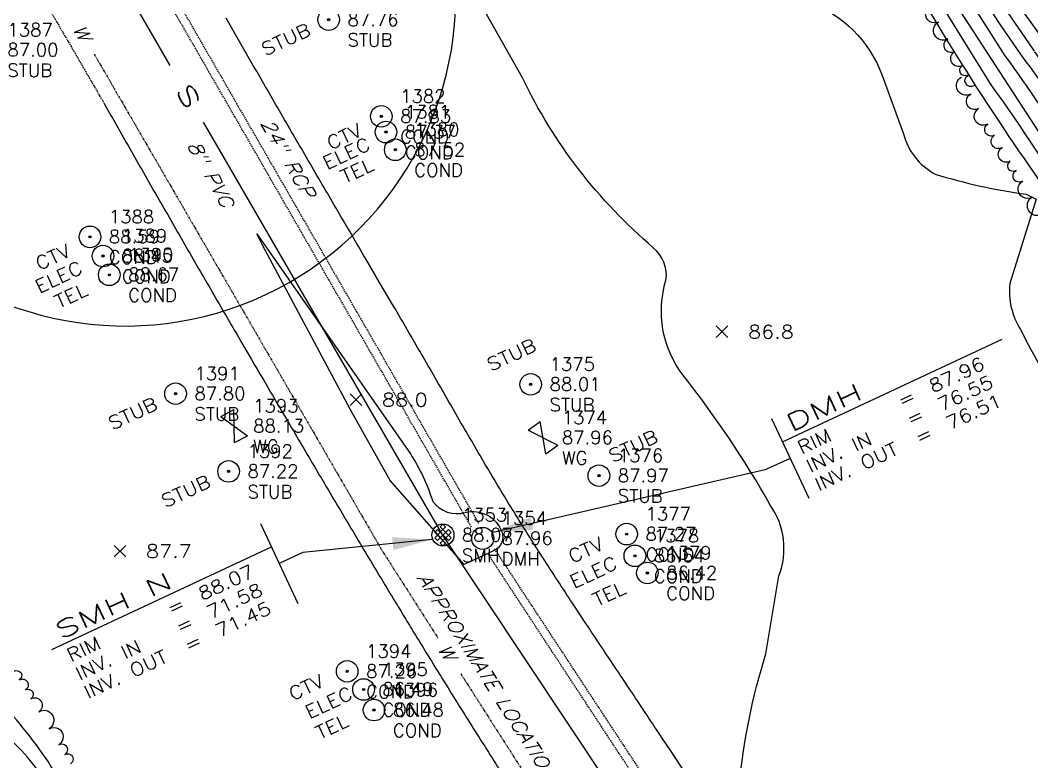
# Model space of a CAD drawing. Header units: feet. Extents: x 1023941 to 1026768, y 90264 to 94497.
# Drawn here: x 1024946.6 to 1025130, y 91908.9 to 92043.4 of the extents above; entities that cross this region are included whole.
import ezdxf
from ezdxf.enums import TextEntityAlignment as Align

# ---------------------------------------------------------------- set-up
doc = ezdxf.new("R2010")
doc.units = ezdxf.units.FT
doc.header["$MEASUREMENT"] = 0
for name, pattern in [('HIDDEN', [0.375, 0.25, -0.125]), ('LTP702', [40, 40, 0]), ('LTP706', [40, 40, 0]), ('WATER2', [0.56, 0.4, -0.04, 0, -0.04, 0, -0.04, 0, -0.04])]:
    doc.linetypes.add(name, pattern=pattern)
for name, color, linetype in [('BRUSH', 9, 'Continuous'), ('CF-DEP_INDX', 11, 'LTP702'), ('CF-DEP_INT', 9, 'LTP706'), ('CF-INDEX', 11, 'Continuous'), ('CF-INTERMED', 9, 'Continuous'), ('DESC', 2, 'Continuous'), ('E1SIT', 11, 'Continuous'), ('E2SWL', 11, 'Continuous'), ('E2SWL-T', 11, 'Continuous'), ('E3BDL', 6, 'Continuous'), ('E6DRL', 9, 'HIDDEN'), ('E6SIL', 9, 'Continuous'), ('E6SIT', 9, 'Continuous'), ('E6TOS', 9, 'Continuous'), ('E6WTL', 9, 'WATER2'), ('E7DRS', 10, 'Continuous'), ('E7DRT', 10, 'Continuous'), ('E7SIT', 10, 'Continuous'), ('E7SWS', 10, 'Continuous'), ('E7SWT', 10, 'Continuous'), ('E7WTS', 10, 'Continuous'), ('ELEV', 9, 'Continuous'), ('OBJECT', 10, 'Continuous'), ('OBS_PAVE', 10, 'HIDDEN'), ('PAVED_RD', 10, 'Continuous'), ('PNTS', 2, 'Continuous'), ('SPOTELEV', 9, 'Continuous')]:
    doc.layers.add(name, color=color, linetype=linetype)
doc.styles.add('60', font='simplex.shx', dxfattribs={"width": 1.15, "height": 2.4})
doc.styles.add('60S', font='simplex.shx', dxfattribs={"width": 1.15, "oblique": 22, "height": 2.4})
doc.styles.add('80', font='simplex.shx', dxfattribs={"width": 1.66, "height": 3.08})
doc.styles.add('S6', font='SIMPLEX', dxfattribs={"height": 0.083333})
doc.dimstyles.get("Standard").update_dxf_attribs({"dimtxt": 0.18, "dimasz": 0.18, "dimexe": 0.18, "dimexo": 0.0625, "dimgap": 0.09, "dimtad": 0, "dimtih": 1, "dimtoh": 1, "dimdec": 4, "dimzin": 0, "dimdsep": 46, "dimtxsty": 'Standard', "dimcen": 0.09, "dimadec": 0, "dimazin": 0, "dimtfac": 1, "dimtdec": 4, "dimtofl": 0, "dimtmove": 0, "dimatfit": 3, "dimfxl": 1, "dimtolj": 1, "dimtzin": 0, "dimarcsym": 0})

# ---------------------------------------------------------------- blocks, each defined once
blk = doc.blocks.new('ER1')
at = {"layer": 'E6SIL'}
for p, q in [((0.1174, 0.2), (0.1174, -0.2)), ((0.1174, 0.083), (1.2174, 0.083)), ((0.1174, 0), (0, 0))]:
    blk.add_line(p, q, dxfattribs=at)
at = {"layer": 'E1SIT', "style": '80', "width": 1.66}
blk.add_attdef('STRUC.', (0.1712, 0.1058), '', height=0.077, dxfattribs=at)
at = {"layer": 'E6SIT', "style": '60', "width": 1.15}
for s, p in [('IN', (0.399, -0.0982)), ('OUT', (0.399, -0.1902))]:
    blk.add_text(s, height=0.06, dxfattribs=at).set_placement(p)
at = {"layer": 'E7SIT', "style": '60', "width": 1.15}
for s, p in [('RIM', (0.1712, -0.0062)), ('=', (0.6731, -0.0062)), ('INV.', (0.1712, -0.0982)), ('=', (0.6731, -0.0982)), ('INV.', (0.1712, -0.1902)), ('=', (0.6731, -0.1902))]:
    blk.add_text(s, height=0.06, dxfattribs=at).set_placement(p)
for tag, p in [('RIM', (0.8289, -0.0062)), ('INV.1', (0.8289, -0.0982)), ('INV.OUT', (0.8289, -0.1902))]:
    blk.add_attdef(tag, p, '', height=0.06, dxfattribs=at)
blk = doc.blocks.new('EL1')
at = {"layer": 'E6SIL'}
for p, q in [((-0.1174, 0.2), (-0.1174, -0.2)), ((-1.2174, 0.083), (-0.1174, 0.083)), ((0, 0), (-0.1174, 0))]:
    blk.add_line(p, q, dxfattribs=at)
at = {"layer": 'E1SIT', "style": '80', "width": 1.66}
blk.add_attdef('STRUC.', (-1.1636, 0.1058), '', height=0.077, dxfattribs=at)
at = {"layer": 'E6SIT', "style": '60', "width": 1.15}
for s, p in [('IN', (-0.9358, -0.0982)), ('OUT', (-0.9358, -0.1902))]:
    blk.add_text(s, height=0.06, dxfattribs=at).set_placement(p)
at = {"layer": 'E7SIT', "style": '60', "width": 1.15}
for s, p in [('RIM', (-1.1636, -0.0062)), ('=', (-0.6617, -0.0062)), ('INV.', (-1.1636, -0.0982)), ('=', (-0.6617, -0.0982)), ('INV.', (-1.1636, -0.1902)), ('=', (-0.6617, -0.1902))]:
    blk.add_text(s, height=0.06, dxfattribs=at).set_placement(p)
for tag, p in [('RIM', (-0.5059, -0.0062)), ('INV.1', (-0.5059, -0.0982)), ('INV.OUT', (-0.5059, -0.1902))]:
    blk.add_attdef(tag, p, '', height=0.06, dxfattribs=at)
blk = doc.blocks.new('OBJECT')
for radius in [0.49, 0.0508]:
    blk.add_circle((0, 0), radius)
blk = doc.blocks.new('SMH')
for p, q in [((-0.0123, 0.0369), (0, 0.0492)), ((0.0123, 0.0369), (0, 0.0492)), ((-0.0369, -0.0123), (0.0123, 0.0369)), ((-0.0369, 0.0123), (-0.0246, 0.0246)), ((0.0123, -0.0369), (-0.0369, 0.0123)), ((-0.0246, -0.0246), (0.0246, 0.0246)), ((0.0246, -0.0246), (-0.0246, 0.0246)), ((0.0369, -0.0123), (-0.0123, 0.0369)), ((-0.0123, -0.0369), (0.0369, 0.0123)), ((0.0369, 0.0123), (0.0246, 0.0246)), ((-0.0246, -0.0246), (-0.0369, -0.0123)), ((0, -0.0492), (-0.0123, -0.0369)), ((0, -0.0492), (0.0123, -0.0369)), ((0.0246, -0.0246), (0.0369, -0.0123))]:
    blk.add_line(p, q)
blk.add_circle((0, 0), 0.05)
blk = doc.blocks.new('DMH')
blk.add_circle((0, 0), 0.05)
blk = doc.blocks.new('WG')
for p, q in [((-0.0334, -0.0669), (0.0334, 0.0669)), ((-0.0334, 0.0669), (0.0334, -0.0669)), ((-0.0334, 0.0669), (0.0334, 0.0669)), ((-0.0334, -0.0669), (0.0334, -0.0669))]:
    blk.add_line(p, q)
blk = doc.blocks.new('POINT')
blk.add_point((0, 0))
at = {"layer": 'DESC', "style": 'S6'}
blk.add_attdef('DESC', (0.1191, -0.1698), '', height=0.0833, dxfattribs=at)
at = {"layer": 'ELEV', "style": 'S6'}
blk.add_attdef('ELEV', (0.1191, -0.0403), '', height=0.0833, dxfattribs=at)
at = {"layer": 'PNTS', "style": 'S6'}
blk.add_attdef('POINT', (0.1191, 0.0855), '', height=0.0833, dxfattribs=at)
blk = doc.blocks.new('SPOT')
for p, q in [((-0.5, -0.5), (0.5, 0.5)), ((-0.5, 0.5), (0.5, -0.5))]:
    blk.add_line(p, q)

msp = doc.modelspace()

# ---------------------------------------------------------------- linework, layer by layer
at = {"layer": 'BRUSH', "flags": 128}
for points in [[(1025119.6, 92031.52, -1), (1025118.47, 92033.46, -1), (1025117.48, 92035.2, -1), (1025116.06, 92037.7, -1), (1025114.81, 92040.01, -1), (1025113.13, 92043.08, -1), (1025111.68, 92045.99, -1)], [(1025131.99, 92008.24, -1), (1025130.11, 92011.34, -1), (1025128.35, 92014.22, -1), (1025127.18, 92016.14, -1), (1025126.14, 92017.85, -1), (1025124.65, 92020.31, -1), (1025123.29, 92022.55, -1), (1025122.07, 92024.59, -1), (1025120.4, 92027.38, -1), (1025118.96, 92030.01, -1), (1025117.27, 92033.09, -1), (1025117.27, 92033.09)], [(1024945.47, 91925.35, -1), (1024946.42, 91923.78, -1), (1024947.52, 91921.96, -1), (1024948.5, 91920.36, -1), (1024949.93, 91918.01, -1), (1024951.82, 91914.92, -1), (1024953.57, 91912.03, -1), (1024954.65, 91910.26, -1), (1024955.69, 91908.55, -1)]]:
    msp.add_lwpolyline(points, format="xyb", dxfattribs=at)
at = {"layer": 'CF-DEP_INDX', "elevation": 80, "flags": 128}
msp.add_lwpolyline([(1025172.24, 91969.33), (1025164.24, 91982.35, 0.014433544), (1025137.99, 92027.27, -0.018441412), (1025098.14, 92087.4, 0.041128029), (1025069.74, 92124.33, -0.04998092), (1025053.12, 92150.21, -0.108943305), (1025044.98, 92187.34, -0.074646995), (1025044.96, 92204.92, 0.021478391), (1025049.19, 92244.14, -0.076454428), (1025050.28, 92253.24, 0.048658012), (1025057.15, 92289.36), (1025059.03, 92298.35, -0.032509537), (1025065.23, 92343.2), (1025073.97, 92401.8, -0.217728642), (1025077.44, 92409.86)], format="xyb", dxfattribs=at)
at = {"layer": 'CF-DEP_INT', "flags": 128}
for points, elevation in [([(1025226.6, 91938.13, 0.046663955), (1025239.04, 91919.83, -0.097641293), (1025246.59, 91908.54, 0.033077216), (1025280.02, 91856.62, -0.079840252), (1025299.76, 91827.14), (1025318.32, 91789.48, -0.017792185), (1025340.05, 91753.59, -0.040370994), (1025350.71, 91731.85, 0.047819829), (1025368.72, 91700.57), (1025386.73, 91667.22, 0.03071599), (1025408.31, 91626.46), (1025420.56, 91603.68, 0.162239228), (1025454.38, 91573.01), (1025465.93, 91566.29, 0.044286853), (1025497.75, 91550.07, -0.046558089), (1025539.32, 91524.96), (1025559.65, 91496.14), (1025563.05, 91491.51, -0.10873067), (1025566.08, 91483.19), (1025566.58, 91479.24), (1025567.95, 91470.2), (1025566.87, 91466.32, -0.187221478), (1025556.1, 91453.09), (1025545.15, 91445.27), (1025537.47, 91440.3, 0.101535816), (1025525.39, 91426.99, -0.056795732), (1025515.93, 91416.6, -0.281175852), (1025507.16, 91415.26, -0.15490782), (1025489.26, 91428.8, -0.067342726), (1025470.12, 91453.92, 0.019994451), (1025448.16, 91487.16, -0.077865959), (1025440.63, 91502.47, 0.070182951), (1025428.96, 91529, -0.188566554), (1025424.88, 91534.14, -0.020473449), (1025410.54, 91576.96, 0.044106916), (1025400.84, 91597.33, 0.030134069), (1025371.04, 91656.57), (1025366.14, 91664.11, 0.200072641), (1025350.48, 91672.15, -0.022425091), (1025274.89, 91684.11), (1025238.92, 91690.2), (1025236.04, 91690.72, -0.44562906), (1025233.23, 91706.62, -0.123450583), (1025250.25, 91705.88, 0.014620044), (1025339.78, 91690.37), (1025344.45, 91689.66, 0.245697808), (1025348.37, 91690.31), (1025348.95, 91691.48, 0.081186144), (1025339.9, 91708.1, -0.010236206), (1025285.27, 91800.29, 0.021282168), (1025232.86, 91879.74, -0.012985979), (1025187.66, 91950.79), (1025168.39, 91980.03, 0.021839504), (1025137.16, 92033.06, -0.024409829), (1025096.88, 92093.44, 0.039389275), (1025074.98, 92121.81, -0.095258151), (1025051.47, 92161.72, -0.078363737), (1025047.48, 92186.45, -0.092662355), (1025048.73, 92213.72, 0.022829728), (1025052.17, 92248.88, 0.047475911), (1025060.13, 92292.21), (1025068.49, 92344.97), (1025072.01, 92373.49, -0.159921887), (1025076.7, 92350.71, -0.008828759), (1025066.22, 92247.1, 0.030016614), (1025067.3, 92189.81, 0.134363077), (1025083.64, 92142.88), (1025106.15, 92109.61, -0.038819635), (1025122.59, 92086.16, -0.062628467), (1025140.02, 92065.2, 0.047832643), (1025148.96, 92054.46, -0.078556018), (1025153.9, 92047.83, 0.031310777), (1025180.85, 92006.5), (1025204.4, 91973.49), (1025226.6, 91938.13)], 79), ([(1025249.08, 91898.89), (1025283.02, 91845.84, -0.033119499), (1025317.09, 91784.07), (1025324.59, 91771.47, -0.052911278), (1025349.58, 91727.99, 0.023654536), (1025366.14, 91700.09), (1025397.04, 91639.17), (1025416.86, 91604.13, 0.121015021), (1025440.75, 91577.33), (1025444.23, 91574.66), (1025460.9, 91566.09, 0.089904355), (1025484.66, 91552.59, -0.047339031), (1025510.14, 91539.79, -0.068046594), (1025534.81, 91522.25, -0.101793848), (1025545.59, 91508.06, 0.100751), (1025555.94, 91494.73, -0.216119117), (1025563.51, 91478.38), (1025564.99, 91470.07, -0.223084763), (1025549.74, 91451.8), (1025541.94, 91446.7, 0.187028725), (1025523.09, 91428.32, -0.115144239), (1025511.85, 91417.04, -0.158005692), (1025490.28, 91432.12, -0.083909451), (1025473.48, 91453.52, 0.019948386), (1025448.42, 91491.25, -0.084730492), (1025442.92, 91503.33, 0.06770475), (1025433.42, 91527.4, -0.176427948), (1025427.7, 91533.33), (1025409.86, 91585.07, -0.03731944), (1025394.78, 91616.26, 0.019463098), (1025374.76, 91655.21), (1025366.84, 91667, 0.176916207), (1025342.48, 91675.28), (1025294.05, 91682.88), (1025239.91, 91692.17), (1025236.37, 91692.65), (1025232.39, 91699.53, -0.391033649), (1025239.9, 91704.91), (1025281.98, 91696.95, -0.014787557), (1025327.56, 91689.14), (1025345.79, 91686.94), (1025350.21, 91686), (1025351.86, 91686.81, 0.134614454), (1025348.59, 91698.36, -0.012516976), (1025282.12, 91809.93, 0.026436151), (1025235.79, 91880.25, -0.015923011), (1025189.44, 91953.23), (1025171.35, 91980.33, 0.016413054), (1025141.59, 92031.05, -0.023953818), (1025100.4, 92091.77, 0.057061316), (1025071.98, 92128.58, -0.10573069), (1025050.01, 92177.95, 0.030777543), (1025048.93, 92200.35, 0.030661285), (1025054.32, 92239.56, -0.043373513), (1025059.78, 92269.21), (1025060.7, 92273.3), (1025066.69, 92271.37, 0.069693916), (1025067.28, 92173.69, 0.116746497), (1025090.24, 92129.5, 0.023763043), (1025109.11, 92102.56), (1025118.82, 92087.57, 0.08391188), (1025125.29, 92080.43, -0.033095728), (1025142, 92059), (1025147.97, 92052.56, -0.091701448), (1025153.4, 92044.24, 0.028897169), (1025196.79, 91980.3), (1025232.95, 91923.09, -0.062650094), (1025242.73, 91909.22), (1025249.08, 91898.89)], 78), ([(1025153.45, 92039.46, 0.020112071), (1025194.08, 91979.98), (1025238, 91910.82), (1025257.89, 91879.64, -0.013366042), (1025307.17, 91797.33, -0.038239357), (1025314.86, 91781.1, 0.072952417), (1025321.22, 91769.74, -0.095777721), (1025328.72, 91760.18, -0.015156318), (1025349.15, 91723.51), (1025366.75, 91694.31, 0.01989459), (1025384.8, 91658, 0.043913086), (1025405.32, 91619.09), (1025415.68, 91599.73), (1025418.35, 91595.74, 0.201864467), (1025423.36, 91589.18, 0.12514547), (1025454.23, 91566.58, -0.087939715), (1025461.68, 91560.75), (1025468.22, 91556.54), (1025481.35, 91549.82, -0.145909144), (1025487.89, 91548.04, -0.035426347), (1025517.94, 91531.53), (1025530.27, 91521.52, -0.115078653), (1025543.72, 91505.25, 0.063222319), (1025551.81, 91494.15), (1025558.57, 91486.91), (1025561.27, 91473.35, -0.334994006), (1025552.44, 91456.12, -0.063566326), (1025537.93, 91448.32, 0.09196426), (1025527.94, 91441.92, -0.068123523), (1025513.24, 91420.61, -0.158859105), (1025492.82, 91433.5, -0.086732103), (1025474.06, 91457.67, 0.019554708), (1025451.13, 91491.73, -0.112867126), (1025445.21, 91504.18, 0.071841894), (1025437.65, 91525.37), (1025435.01, 91527.83, -0.194960283), (1025429.5, 91535.28), (1025415.17, 91576.58, 0.048914784), (1025404.87, 91598.5, 0.013782599), (1025381.11, 91648.88, 0.0645943), (1025373.29, 91660.93), (1025368.16, 91669.31, 0.176146876), (1025352.09, 91676.65, -0.030048709), (1025324.46, 91681.09, -0.011221953), (1025256.09, 91691.7), (1025256.19, 91698.88, 0.013043569), (1025305.11, 91690.83, 0.044327436), (1025338.46, 91685.5), (1025347.58, 91684.37), (1025353.16, 91683.97, 0.352411215), (1025353.92, 91690.7, 0.065133909), (1025343.13, 91711.08, -0.014742928), (1025283.22, 91812.64, 0.013100131), (1025256.01, 91857.06, -0.017528941), (1025225.85, 91899.98, -0.017611219), (1025198.68, 91943.41, 0.024296224), (1025174.03, 91981.18, 0.012041625), (1025141.68, 92035.5, -0.031243016), (1025098.34, 92098.96, 0.058657275), (1025076.42, 92127.15, -0.082301479), (1025058.64, 92158.29, 0.136327029), (1025058.47, 92166.8, 0.120703289), (1025053.63, 92174.99, -0.296601743), (1025056.26, 92189.04), (1025060.55, 92202.33), (1025062.13, 92204.91, 0.036621882), (1025065.68, 92169.31, 0.097426811), (1025084.22, 92133.34, -0.038848642), (1025099.61, 92111.41, -0.049836759), (1025116.52, 92086.54, 0.121564482), (1025122.77, 92079.65, -0.049953992), (1025138.93, 92059.69, -0.036229947), (1025153.45, 92039.46)], 77)]:
    msp.add_lwpolyline(points, format="xyb", close=True, dxfattribs=dict(at, elevation=elevation))
at = {"layer": 'CF-INDEX', "elevation": 85, "flags": 128}
msp.add_lwpolyline([(1025195.57, 91907.75, -0.014714158), (1025157.50433, 91967.30457, 0.017548076), (1025132.63573, 92012.65714, -0.027022869), (1025103.25906, 92059.34254), (1025096.31, 92069.47), (1025090.03, 92072.61, -0.326636372), (1025083.04805, 92082.16735, 0.151835906), (1025081.42734, 92087.45215, 0.051116671), (1025071.27, 92100.28), (1025069.18, 92102.67), (1025057.31, 92106.76, -0.214584402), (1025055.45, 92113.11, 0.332105928), (1025052.36132, 92119.3237, 0.098412672), (1025040.81, 92130.62, -0.227987669), (1025028.1, 92134.24), (1025005.97, 92146.54), (1024999.98, 92150.35), (1025012.83, 92174.98, -0.045963616), (1025024.75, 92215.01, 0.124910136), (1025024.23, 92226.11, -0.293265849), (1025029.77, 92244.57, 0.074329385), (1025037.38, 92271.48, 0.083610741), (1025035.55589, 92286.53196, 0.171258515), (1025031.81, 92300.01)], format="xyb", dxfattribs=at)
at = {"layer": 'CF-INTERMED', "flags": 128}
for points, elevation in [([(1025217.03, 91878.76, 0.025021121), (1025190.5, 91919.99, -0.010030536), (1025158.46, 91971.14), (1025138.44, 92007.53, 0.025124988), (1025122.66, 92031.71), (1025087.93744, 92087.83086, -0.014787294), (1025055.83, 92127.32), (1025044.24976, 92138.77292), (1025024.98, 92151.93, -0.346627858), (1025024.2, 92158.58, 0.094574415), (1025031.24, 92181.4), (1025034.75, 92197.62, -0.048620575), (1025048.14, 92293.86), (1025050.5, 92300.03, -0.111949176), (1025050.68114, 92320.42987, -0.037853653), (1025058.58554, 92368.07057, 0.031848776), (1025059.04997, 92407.68007, 0.051982555), (1025057.35, 92437.87, -0.19021686), (1025059.43099, 92448.16181), (1025068.96, 92469.29, 0.066409957), (1025073.95137, 92491.14851, -0.161924248), (1025081.56, 92506.81)], 84), ([(1025202.953, 91906.59715, -0.014405703), (1025159.95273, 91973.8938), (1025140.41733, 92009.14625), (1025117.06779, 92045.1236), (1025089.57257, 92089.20094, -0.011616875), (1025050.99071, 92137.55395), (1025044.12, 92149.98, -0.120221443), (1025040.37378, 92164.06484), (1025037.04544, 92193.60286, -0.026731792), (1025043.64796, 92258.92651), (1025049.12996, 92287.57176, -0.065616079), (1025051.74921, 92296.51876, 0.192255795), (1025052.03681, 92303.28572, -0.043650119), (1025054.52, 92329.72), (1025059.81, 92362.41, 0.124177096), (1025064.91, 92390.28, -0.029622937), (1025068.9819, 92418.43887, 0.02209862), (1025073.03185, 92467.2958), (1025076.55727, 92489.67212, -0.059918294), (1025079.48, 92499.59), (1025080.63, 92501.54)], 83), ([(1025221.14, 91882.51), (1025188.3904, 91933.49024), (1025162.01162, 91975.53816, 0.028284504), (1025148.17137, 91999.83535, 0.03867216), (1025125.23, 92036.95), (1025091.33733, 92090.22514), (1025060.51, 92128.78, -0.067907493), (1025044.05816, 92156.87823, -0.039439338), (1025039.41254, 92197.85676), (1025044.87186, 92251.84551, 0.0157027), (1025052.59, 92292.05, 0.149898292), (1025054.3068, 92305.18676, -0.024498942), (1025063.01558, 92363.94983, 0.083190099), (1025067.29803, 92388.2592, -0.044837999), (1025072.16849, 92419.49043, 0.013176541), (1025075.73764, 92465.56091, -0.02858326), (1025081.26297, 92497.23831), (1025082.79, 92500.79)], 82), ([(1025225.83, 91880.36), (1025185.01, 91944.43), (1025164.07055, 91977.17748), (1025148.77, 92004.01, 0.040012208), (1025127.55744, 92037.90831, -0.012684626), (1025092.40457, 92092.46224, 0.015081924), (1025066.24917, 92124.99546, -0.059589362), (1025047.71, 92155.17, -0.083128598), (1025042.19509, 92202.87149, 0.01553592), (1025047.01912, 92250.33351, 0.027186645), (1025055.33556, 92292.72106, 0.122226428), (1025056.71, 92305.33), (1025065.3236, 92362.77322, 0.069427486), (1025069.04326, 92383.97593), (1025072.59323, 92412.06352, 0.076544752), (1025075.56398, 92428.73935), (1025077.37611, 92447.19774), (1025079.01, 92468.72, -0.021441291), (1025084.81, 92500.23)], 81), ([(1025041.45, 92060.32), (1025047.68, 92054.03, 0.334267679), (1025053.88, 92053.06, -0.216328516), (1025068.72, 92053.81), (1025089.73, 92046.66, -0.21665724), (1025102.82771, 92033.57877), (1025106.75746, 92022.79398, 0.208130393), (1025112.48412, 92015.52407, 0.04115759), (1025129.00406, 92011.84736), (1025130.81, 92010.97), (1025126.06945, 91995.68174, 0.172156575), (1025128, 91987.32, 0.091608387), (1025146.98, 91961.39, -0.130964664), (1025149.92, 91955.72, -0.127625928), (1025153.74574, 91934.62003), (1025154.72, 91908.98), (1025155.54, 91904.19, 0.097057299), (1025166.87, 91897.58, -0.028487569), (1025191.65, 91885.29), (1025194.56, 91886.34)], 86), ([(1025039.27, 91731.26, 0.079266249), (1025030.26947, 91758.11774, 0.026003543), (1025019.82, 91786.48, 0.055867987), (1025003.5, 91817.26), (1025003.86, 91818.29, -0.066759959), (1025020.21, 91820.65, 0.335449018), (1025027.76, 91826.37), (1025036.47, 91850.15, -0.249556102), (1025055.43, 91864.9, -0.338742602), (1025058.96743, 91863.12036, 0.03026021), (1025074.67234, 91846.28122), (1025079.34161, 91843.68344, -0.116874207), (1025105.4323, 91821.82769), (1025109.22, 91819.02, 0.027607521), (1025091.78729, 91856.37118, -0.092835432), (1025076.96, 91904.45, -0.05164409), (1025081.81, 91928.52), (1025084.16, 91942.64, 0.250745769), (1025082.61218, 91955.48432, 0.039298551), (1025066.73532, 91979.08524, -0.239963041), (1025063.6984, 91996.27124, 0.263504535), (1025061.39, 92002.15, -0.104724763), (1025037.6517, 92032.97318), (1025028.77, 92048.75)], 87), ([(1025034.45, 91741.31, 0.052834674), (1025028.31087, 91756.88868, 0.056174075), (1025008.05238, 91806.80988, -0.023568871), (1024988.36, 91839.95, -0.090442528), (1024983.01, 91857.12), (1024972.4, 91876.11, -0.109438936), (1024970.08, 91884.18, 0.29230273), (1024963.59, 91895.47, -0.140654167), (1024953.66, 91905.76, 0.045286462), (1024944.68359, 91917.94727, -0.326897628), (1024943.23, 91931.07, -0.088867853), (1024945.21, 91946.38), (1024938.4, 91952.63, -0.039248056), (1024931.7, 91971.17, 0.207385277), (1024922.67931, 91982.499, -0.125132722), (1024914.51, 91990.18, 0.149030533), (1024907.76, 91995.69, -0.224812816), (1024904.6388, 91998.93534), (1024903.25119, 92003.11406), (1024895.08711, 92016.89742, 0.17123712), (1024886.83, 92023.98), (1024884.82, 92023.57)], 88), ([(1025026.92, 91754.47), (1025020.98, 91773.63, 0.056523565), (1024995.66389, 91823.62431, -0.071046891), (1024982.1, 91851.64, 0.055971588), (1024959.34137, 91894.88472), (1024950.26, 91906.67, 0.102649174), (1024941.42, 91915.44, -0.215629177), (1024937.77, 91921.09, 0.118612283), (1024935.61, 91926.19)], 89)]:
    msp.add_lwpolyline(points, format="xyb", dxfattribs=dict(at, elevation=elevation))
at = {"layer": 'CF-INTERMED', "elevation": 88, "flags": 128}
msp.add_lwpolyline([(1025006.46, 91972.77), (1024990.45339, 92002.71603), (1024989.49, 92004.7), (1025017.34, 91964.77, -0.066809913), (1025021.4, 91956.14, 0.309912019), (1025027.3, 91954.14, -0.386978246), (1025033.96, 91950.58, -0.387512048), (1025032.42798, 91947.18198), (1025027.07, 91944.74), (1025013.66778, 91959.95996), (1025006.46, 91972.77)], format="xyb", close=True, dxfattribs=at)
at = {"layer": 'E2SWL'}
for p, q in [((1024973.80132, 92035.22377), (1024887.61, 92183.715)), ((1025023.24884, 91950.04946), (1024979.7951, 92024.89937)), ((1025069.13335, 91881.07201), (1025023.24884, 91950.04946))]:
    msp.add_line(p, q, dxfattribs=at)
at = {"layer": 'E3BDL'}
msp.add_arc((1024965.59995, 92047.95962), 60, 153.067551, 77.2287373, dxfattribs=at)
at = {"layer": 'E6DRL', "flags": 128}
for points in [[(1025029.76563, 91952.15682), (1024892.46981, 92190.28402)], [(1025028.43296, 91951.46502), (1024891.17109, 92189.53349)], [(1025145.2052, 91776.20792), (1025032.59517, 91947.57059)], [(1025143.95164, 91775.38415), (1025031.40786, 91946.64601)]]:
    msp.add_lwpolyline(points, dxfattribs=at)
at = {"layer": 'E6WTL', "flags": 128}
for points in [[(1024959.998, 92037.27976), (1025012.1026, 91947.41003), (1025022.32395, 91931.40664)], [(1025026.47535, 91924.90685), (1025073.82521, 91850.77199), (1025092.18531, 91825.67682)]]:
    msp.add_lwpolyline(points, dxfattribs=at)
at = {"layer": 'OBS_PAVE', "flags": 128}
msp.add_lwpolyline([(1024877.31, 92534.26), (1024873.3, 92527.05), (1024872.45, 92525.52, 0.002952), (1024870.08, 92521.12, 0.001727), (1024867.71, 92516.72, 0.001727), (1024865.4, 92512.28, 0.002074), (1024863.09, 92507.84), (1024860.09, 92501.88), (1024858.6, 92498.91), (1024858.36, 92498.43, 0.001387), (1024856.17, 92493.93, 0.003179), (1024853.98, 92489.43, 0.008516), (1024849.83, 92480.32), (1024846.65, 92472.37), (1024846.16, 92471.13, 0.012924), (1024842.94, 92461.67, 0.008356), (1024840.06, 92452.08), (1024838.08, 92444.76), (1024837.44, 92442.41, 0.002654), (1024836.8, 92439.87, 0.000412), (1024836.15, 92437.32, 0.000785), (1024834.94, 92432.46, 0.001307), (1024833.73, 92427.6, 0.003673), (1024831.41, 92417.85, 0.007535), (1024829.33, 92408.06, 0.010934), (1024827.64, 92398.21), (1024827.25, 92395.36, 0.012811), (1024826.19, 92385.43), (1024825.83, 92379.91), (1024825.54, 92375.44, 0.008053), (1024825.23, 92365.42, 0.003106), (1024825.19, 92360.41, 0.002564), (1024825.16, 92355.41), (1024825.17, 92354.06), (1024825.17, 92353.13, 0.003705), (1024825.28, 92348.14, 0.003664), (1024825.38, 92343.14, 0.007478), (1024825.88, 92333.13, 0.007789), (1024826.69, 92323.15, 0.007698), (1024827.8, 92313.39), (1024829.06, 92304.51), (1024829.21, 92303.49, 0.005972), (1024830.04, 92298.56, 0.003413), (1024830.88, 92293.62, 0.00812), (1024832.82, 92283.79), (1024833.75, 92279.69), (1024835.04, 92274.04), (1024835.78, 92271.03, 0.010285), (1024838.46, 92261.4, 0.008119), (1024841.52, 92251.87, 0.005238), (1024844.84, 92242.42, 0.001716), (1024846.25, 92238.6, 0.000622), (1024847.66, 92234.77, 0.000764), (1024849.42, 92230.09, 0.001405), (1024851.18, 92225.4, 0.003815), (1024854.8, 92216.06, 0.007167), (1024858.64, 92206.82, 0.010154), (1024862.81, 92197.74), (1024864.21, 92194.9, 0.012234), (1024868.98, 92186.14, 0.006826), (1024874.13, 92177.57, 0.002503), (1024876.79, 92173.32, -0.000355), (1024879.46, 92169.08, -0.000355), (1024882.11, 92164.84, -0.002806), (1024884.76, 92160.59, -0.00162), (1024886.25, 92158.11, -0.001143), (1024887.74, 92155.63, -0.001977), (1024890.26, 92151.31, -0.000491), (1024892.78, 92146.99, -0.000491), (1024895.28, 92142.66, -0.000289), (1024897.78, 92138.33, -0.000289), (1024900.27, 92134), (1024902.76, 92129.66), (1024905.25, 92125.33, 0.000116), (1024907.74, 92120.99, 0.000116), (1024910.24, 92116.66, 0.000317), (1024912.73, 92112.32, 0.000317), (1024915.23, 92107.99, 0.000468), (1024917.74, 92103.67), (1024918.45, 92102.43, 0.000279), (1024920.97, 92098.12, 0.000203), (1024923.49, 92093.8, 0.000203), (1024926.02, 92089.48, 0.000133), (1024928.54, 92085.17, 0.000133), (1024931.07, 92080.85), (1024933.6, 92076.54), (1024936.13, 92072.23), (1024938.67, 92067.92), (1024941.2, 92063.61), (1024943.73, 92059.3), (1024946.26, 92054.98, -0.000137), (1024948.79, 92050.67), (1024950.02, 92048.57, -0.000125), (1024951.24, 92046.48, -0.000257), (1024953.76, 92042.16, -0.0003), (1024956.28, 92037.84, -0.0003), (1024958.79, 92033.51, -0.000303), (1024961.3, 92029.19), (1024961.81, 92028.3)], format="xyb", dxfattribs=at)
at = {"layer": 'PAVED_RD', "flags": 128}
for points in [[(1025067.3, 91906.72), (1025064.55, 91910.9), (1025063.02, 91913.2, 0.000669), (1025060.26, 91917.37, 0.000342), (1025057.49, 91921.54, 0.000342), (1025054.72, 91925.69, -0.000389), (1025051.94, 91929.85, -0.000389), (1025049.17, 91934.02, -0.001121), (1025046.41, 91938.19, -0.001121), (1025043.68, 91942.38, -0.001788), (1025040.96, 91946.57, -0.0013), (1025039.01, 91949.64, -0.001932), (1025037.07, 91952.71, -0.004741), (1025031.88, 91961.25, -0.00214), (1025029.35, 91965.57, -0.000881), (1025026.83, 91969.88, -0.000881), (1025024.34, 91974.22, 0.000381), (1025021.84, 91978.56, 0.000381), (1025019.34, 91982.88, 0.000658), (1025016.83, 91987.21, 0.000659), (1025014.3, 91991.53), (1025011.77, 91995.85), (1025009.24, 92000.16, -0.00012), (1025006.71, 92004.48, -0.00012), (1025004.18, 92008.79, -0.000251), (1025001.66, 92013.11, -0.000251), (1024999.14, 92017.43, -0.000353), (1024996.63, 92021.75), (1024996.41, 92022.12, -0.000312), (1024993.91, 92026.45, -0.000232), (1024991.4, 92030.78, -0.000232), (1024988.91, 92035.11), (1024986.41, 92039.44), (1024983.92, 92043.78)], [(1024961.81, 92028.3, 0.00034), (1024964.28, 92023.96, 0.00034), (1024966.75, 92019.61, 0.00034), (1024969.23, 92015.27, 0.00034), (1024971.71, 92010.93, 0.00034), (1024974.2, 92006.59, 0.000338), (1024976.69, 92002.26, 0.000338), (1024979.2, 91997.93, 0.000339), (1024981.7, 91993.6, 0.000339), (1024984.22, 91989.28, 0.00034), (1024986.73, 91984.96), (1024988.53, 91981.89, 0.000182), (1024991.05, 91977.58, 0.000199), (1024993.58, 91973.26, 0.000199), (1024996.12, 91968.95, 0.000313), (1024998.65, 91964.64, 0.000313), (1025001.2, 91960.34, 0.000424), (1025003.74, 91956.03, 0.000424), (1025006.3, 91951.74, 0.000535), (1025008.86, 91947.44, 0.000535), (1025011.44, 91943.16, 0.000639), (1025014.02, 91938.88, 0.000442), (1025015.82, 91935.92, 0.000515), (1025017.61, 91932.97, 0.000745), (1025020.23, 91928.71, 0.000839), (1025022.85, 91924.45, 0.000839), (1025025.49, 91920.21, 0.000926), (1025028.14, 91915.97, 0.000926), (1025030.82, 91911.74, 0.001013), (1025033.5, 91907.52, 0.001013)]]:
    msp.add_lwpolyline(points, format="xyb", dxfattribs=at)

# ---------------------------------------------------------------- block references
at = {"layer": 'E6SIL', "xscale": 40.00000000004214, "yscale": 40, "zscale": 40, "rotation": 24.99999999997301}
for name, p, values in [('ER1', (1025081.95217, 91961.97675), {'STRUC.': 'DMH', 'RIM': '87.96', 'INV.1': '76.55', 'INV.OUT': '76.51'}), ('EL1', (1024997.82546, 91946.882), {'STRUC.': 'SMH N', 'RIM': '88.07', 'INV.1': '71.58', 'INV.OUT': '71.45'})]:
    msp.add_blockref(name, p, dxfattribs=at).add_auto_attribs(values)
at = {"layer": 'E6TOS', "xscale": 28.80000000004657, "yscale": 28.80000000000291, "zscale": 28.79999999999999}
for p, values in [((1025002.51615, 92043.52107), {'ELEV': '87.76', 'POINT': '1383', 'DESC': 'STUB'}), ((1024940.83096, 92038.02513), {'ELEV': '87.00', 'POINT': '1387', 'DESC': 'STUB'}), ((1025012.06681, 92025.97907), {'ELEV': '87.83', 'POINT': '1382', 'DESC': 'COND'}), ((1025012.91935, 92023.12594), {'ELEV': '87.37', 'POINT': '1381', 'DESC': 'COND'}), ((1025014.60061, 92019.92387), {'ELEV': '87.52', 'POINT': '1380', 'DESC': 'COND'}), ((1024959.23363, 92004.12549), {'ELEV': '88.59', 'POINT': '1388', 'DESC': 'COND'}), ((1024961.59223, 92000.6434), {'ELEV': '88.45', 'POINT': '1389', 'DESC': 'COND'}), ((1024962.73668, 91997.24279), {'ELEV': '88.67', 'POINT': '1390', 'DESC': 'COND'}), ((1024974.75352, 91975.69193), {'ELEV': '87.80', 'POINT': '1391', 'DESC': 'STUB'}), ((1025039.16092, 91977.37739), {'ELEV': '88.01', 'POINT': '1375', 'DESC': 'STUB'}), ((1024985.40171, 91969.80331), {'ELEV': '88.13', 'POINT': '1393', 'DESC': 'WG'}), ((1025041.39076, 91967.72039), {'ELEV': '87.96', 'POINT': '1374', 'DESC': 'WG'}), ((1024984.37614, 91961.59727), {'ELEV': '87.22', 'POINT': '1392', 'DESC': 'STUB'}), ((1025051.53316, 91960.82603), {'ELEV': '87.97', 'POINT': '1376', 'DESC': 'STUB'}), ((1025023.24884, 91950.04946), {'ELEV': '88.07', 'POINT': '1353', 'DESC': 'SMH'}), ((1025056.56634, 91950.2184), {'ELEV': '87.27', 'POINT': '1377', 'DESC': 'COND'}), ((1025030.4709, 91949.4375), {'ELEV': '87.96', 'POINT': '1354', 'DESC': 'DMH'}), ((1025058.05852, 91946.28008), {'ELEV': '86.64', 'POINT': '1378', 'DESC': 'COND'}), ((1025060.31039, 91943.17717), {'ELEV': '86.42', 'POINT': '1379', 'DESC': 'COND'}), ((1025005.8764, 91925.33242), {'ELEV': '87.26', 'POINT': '1394', 'DESC': 'COND'}), ((1025008.85029, 91922.04616), {'ELEV': '86.49', 'POINT': '1395', 'DESC': 'COND'}), ((1025010.74239, 91918.31285), {'ELEV': '86.48', 'POINT': '1396', 'DESC': 'COND'})]:
    msp.add_blockref('POINT', p, dxfattribs=at).add_auto_attribs(values)
at = {"layer": 'E7DRS', "xscale": 40, "yscale": 40, "zscale": 40}
msp.add_blockref('DMH', (1025030.4709, 91949.4375), dxfattribs=at)
at = {"layer": 'E7SWS', "xscale": 40, "yscale": 40, "zscale": 40}
msp.add_blockref('SMH', (1025023.24884, 91950.04946), dxfattribs=at)
at = {"layer": 'E7WTS', "yscale": 40, "zscale": 40}
for p, xscale, rotation in [((1024985.40171, 91969.80331), 40.00000000003448, 27.5839398479585), ((1025041.39076, 91967.72039), 39.99999999996657, 36.72098729494483)]:
    msp.add_blockref('WG', p, dxfattribs=dict(at, xscale=xscale, rotation=rotation))
at = {"layer": 'OBJECT', "xscale": 4, "yscale": 4, "zscale": 4}
for p in [(1025002.51615, 92043.52107), (1025012.06681, 92025.97907), (1025012.91935, 92023.12594), (1025014.60061, 92019.92387), (1024959.23363, 92004.12549), (1024961.59223, 92000.6434), (1024962.73668, 91997.24279), (1025039.16092, 91977.37739), (1024974.75352, 91975.69193), (1024984.37614, 91961.59727), (1025051.53316, 91960.82603), (1025056.56634, 91950.2184), (1025058.05852, 91946.28008), (1025060.31039, 91943.17717), (1025005.8764, 91925.33242), (1025008.85029, 91922.04616), (1025010.74239, 91918.31285)]:
    msp.add_blockref('OBJECT', p, dxfattribs=at)
at = {"layer": 'SPOTELEV', "xscale": 2.099999999976717, "yscale": 2.100000000005821, "zscale": 2.1}
for p in [(1025073.87, 91986.92), (1025007.47, 91974.59), (1024964.68, 91947.13)]:
    msp.add_blockref('SPOT', p, dxfattribs=at)

# ---------------------------------------------------------------- texts
at = {"layer": 'E2SWL-T', "style": '80', "width": 1.66}
msp.add_text('S', height=3.08, rotation=300.1370918, dxfattribs=at).set_placement((1024977.0548, 92029.6196), align=Align.MIDDLE)
at = {"layer": 'E6WTL', "style": '60S', "oblique": 22, "width": 1.15}
for rotation, p in [(300.1042666, (1024957.69549, 92041.25111)), (302.5663258, (1025023.91112, 91928.92164))]:
    msp.add_text('W', height=2.4, rotation=rotation, dxfattribs=at).set_placement(p, align=Align.MIDDLE)
msp.add_text('APPROXIMATE LOCATION OF EXISTING WATER MAIN', height=2.4, rotation=302.5663258, dxfattribs=at).set_placement((1025018.46034, 91942.29844))
at = {"layer": 'E7DRT', "style": '60S', "oblique": 22, "width": 1.15}
msp.add_text('24" RCP', height=2.4, rotation=300.0237183, dxfattribs=at).set_placement((1024990.05485, 92024.79196))
at = {"layer": 'E7SWT', "style": '60S', "oblique": 22, "width": 1.15}
msp.add_text('8" PVC', height=2.4, rotation=299.2381728, dxfattribs=at).set_placement((1024976.77036, 92020.81279))
at = {"layer": 'OBJECT', "style": '60', "width": 1.15}
for s, p in [('STUB', (1024991.04107, 92036.86883)), ('CTV', (1025002.87184, 92019.84946)), ('ELEC', (1025002.17517, 92016.27392)), ('TEL', (1025005.40564, 92013.79426)), ('CTV', (1024950.03866, 91997.99588)), ('ELEC', (1024949.98974, 91993.86248)), ('TEL', (1024953.54171, 91991.11319)), ('STUB', (1025031.93869, 91979.67579)), ('STUB', (1024963.27844, 91969.0397)), ('STUB', (1025054.01307, 91963.11168)), ('STUB', (1024972.90106, 91954.94504)), ('CTV', (1025046.68279, 91944.85813)), ('ELEC', (1025046.97805, 91940.32124)), ('TEL', (1025051.11542, 91937.04756)), ('CTV', (1024995.99285, 91919.97215)), ('ELEC', (1024998.96674, 91916.68589)), ('TEL', (1025000.85884, 91912.95258))]:
    msp.add_text(s, height=2.4, rotation=25, dxfattribs=at).set_placement(p)
at = {"layer": 'SPOTELEV', "style": '60', "width": 1.15}
for s, p in [('86.8', (1025082.74, 91986.92)), ('88.0', (1025016.34, 91974.59)), ('87.7', (1024973.54, 91947.13))]:
    msp.add_text(s, height=2.4, dxfattribs=at).set_placement(p, align=Align.MIDDLE_CENTER)

# ---------------------------------------------------------------- leaders
at = {"layer": 'E6SIL'}
for points in [[(1025032.3629, 91950.55804), (1025081.95217, 91961.97675)], [(1025021.31023, 91949.22627), (1024997.82546, 91946.882)]]:
    msp.add_leader(points, dimstyle='Standard', override={"dimscale": 40, "dimexo": 0.0625, "dimtxsty": '60S'}, dxfattribs=at)

doc.saveas('drawing.dxf')
